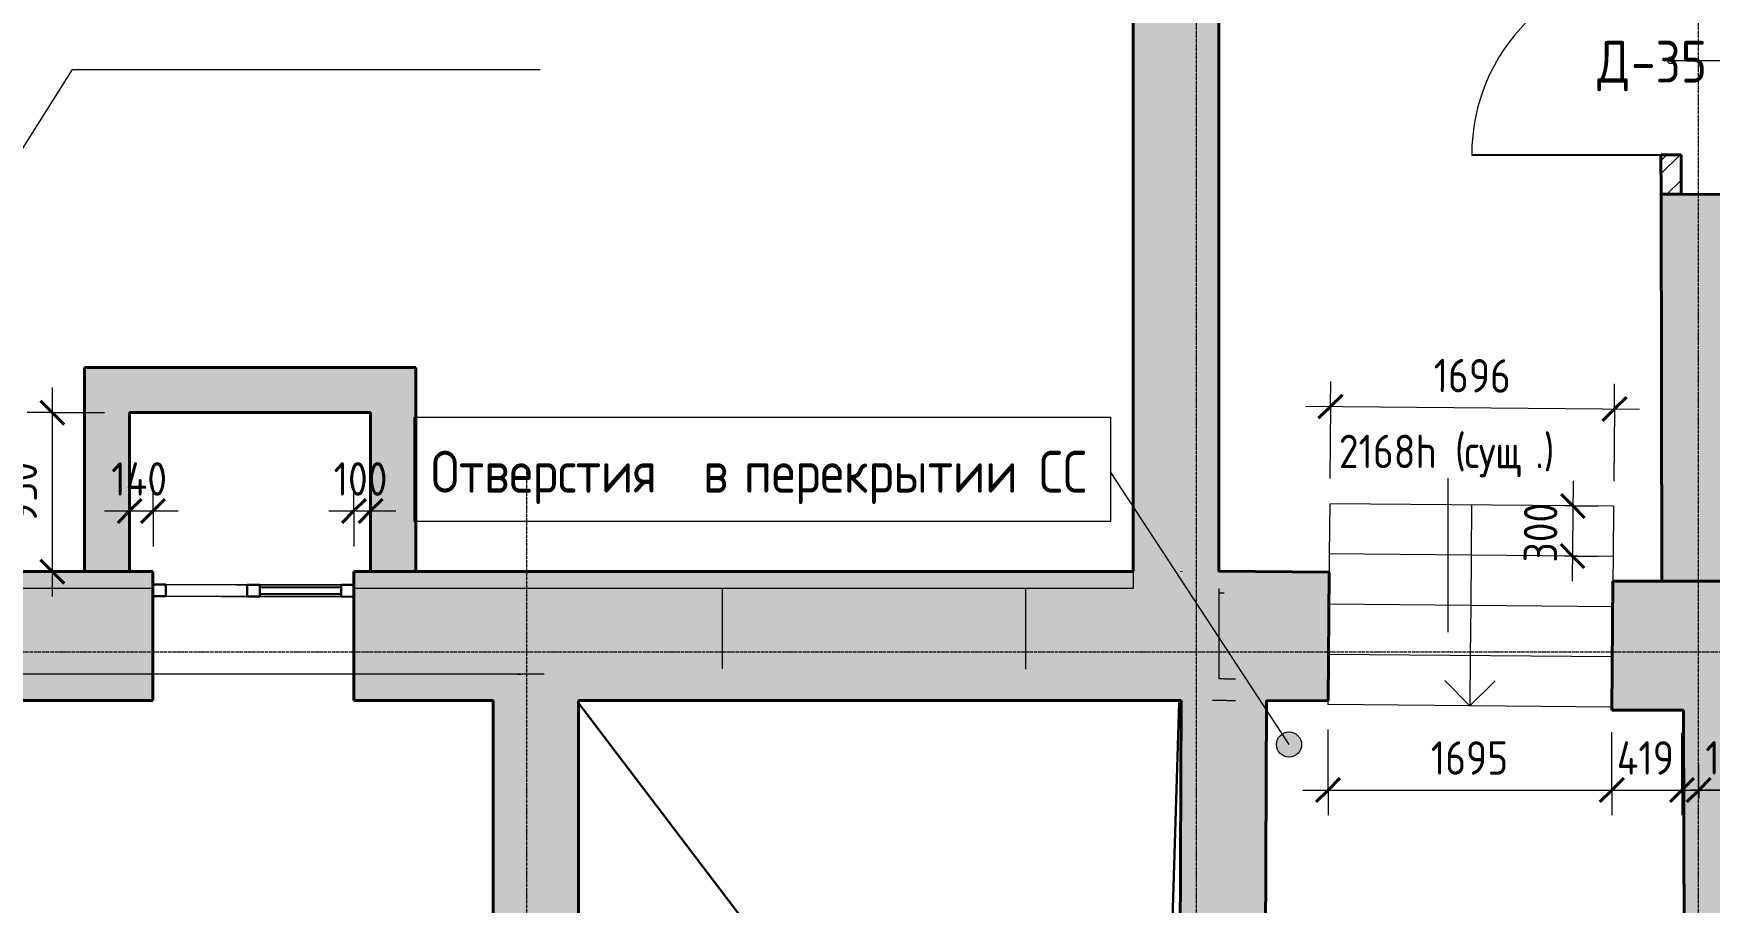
# Model space of a CAD drawing. Header units: millimetres. Extents: x -11886 to 71589, y -4690 to 48120.
# Drawn here: x 39464 to 49475, y 19058 to 24251 of the extents above; entities that cross this region are included whole.
import ezdxf

# ---------------------------------------------------------------- set-up
doc = ezdxf.new("R2010")
doc.units = ezdxf.units.MM
doc.linetypes.add('ADSK_Линия сетки', pattern=[25, 20, -2.5, 0, -2.5])
doc.linetypes.add('ADSK_Сверху', pattern=[4.5, 3, -1.5])
for name, color, linetype, lineweight in [('Аннотация', 7, 'Continuous', 20), ('Витраж', 7, 'Continuous', 18), ('Двери', 7, 'Continuous', 18), ('Лестницы', 7, 'Continuous', 18), ('Марки дверей', 7, 'Continuous', 20), ('Оси', 7, 'Continuous', 9), ('Панели витража', 7, 'Continuous', 18), ('Размеры', 7, 'Continuous', 9), ('Размеры-100', 7, 'Continuous', 9), ('Стены внутренние', 250, 'Continuous', 18), ('Стены наружные', 250, 'Continuous', 18), ('Стены штриховка', 250, 'Continuous', 18), ('Стрелки вверх', 7, 'Continuous', 18)]:
    doc.layers.add(name, color=color, linetype=linetype, lineweight=lineweight)
doc.layers.add('Линии', color=7, linetype='Continuous', lineweight=9, true_color=0x00a600)
doc.styles.add('GOST Common_1', font='GOST_Common.ttf', dxfattribs={"width": 0.9, "height": 250})
doc.styles.add('GOST Common_2', font='GOST_Common.ttf', dxfattribs={"width": 0.9, "height": 200})
doc.styles.add('GOST Common_B', font='', dxfattribs={"width": 0.9, "height": 250})
doc.styles.get('GOST Common_B').set_extended_font_data('GOST Common', bold=True)
doc.dimstyles.new('ADSK_Основной_2_мм_Округление_до_1_мм', dxfattribs={"dimscale": 304.8, "dimtxt": 201.142999, "dimasz": 0.463911, "dimexe": 0.492126, "dimexo": 0.492126, "dimgap": 0.098425, "dimtad": 1, "dimdec": 0, "dimdsep": 46, "dimtxsty": 'GOST Common_2', "dimblk1": 'OBLIQUE', "dimblk2": 'OBLIQUE', "dimsah": 1, "dimcen": 0.09, "dimdle": 0.492126, "dimazin": 2, "dimtfac": 1, "dimtdec": 4, "dimtix": 1, "dimtmove": 0, "dimatfit": 3, "dimfxl": 1, "dimtvp": 1, "dimtolj": 1, "dimtzin": 0, "dimlwd": 20, "dimlwe": 20, "dimarcsym": 2})
doc.dimstyles.new('ADSK_Основной_2_мм_Округление_до_1_мм_1', dxfattribs={"dimscale": 304.8, "dimtxt": 201.142999, "dimasz": 0.463911, "dimexe": 0.492126, "dimexo": 0.492126, "dimgap": 0.098425, "dimtad": 1, "dimdec": 0, "dimdsep": 46, "dimtxsty": 'GOST Common_2', "dimblk1": 'OBLIQUE', "dimblk2": 'OBLIQUE', "dimsah": 1, "dimcen": 0.09, "dimdle": 0.492126, "dimazin": 2, "dimtfac": 1, "dimtdec": 4, "dimtix": 1, "dimtmove": 1, "dimatfit": 3, "dimfxl": 1, "dimtvp": 1, "dimtolj": 1, "dimtzin": 0, "dimlwd": 20, "dimlwe": 20, "dimarcsym": 2})

# ---------------------------------------------------------------- blocks, each defined once
blk = doc.blocks.new('Прямоугольный импост - 70х20_56мм-1423615-00 План подвала кладочный')
at = {"layer": 'Витраж', "color": 253, "linetype": 'ADSK_Сверху', "true_color": 0xaaaaaa}
for p, q in [((40778, 20957), (41378, 20956)), ((41378, 20886), (41378, 20956)), ((40778, 20887), (41378, 20886))]:
    blk.add_line(p, q, dxfattribs=at)
blk = doc.blocks.new('Прямоугольный импост - 70х20_56мм-1423617-00 План подвала кладочный')
at = {"layer": 'Витраж', "color": 253, "linetype": 'ADSK_Сверху', "true_color": 0xaaaaaa}
for p, q in [((40178, 20959), (40178, 20889)), ((40178, 20959), (40778, 20957)), ((40178, 20889), (40778, 20887))]:
    blk.add_line(p, q, dxfattribs=at)
blk = doc.blocks.new('AC_Дверь_Однопольная - Д-35п 1130х2200h-2396132-00 План подвала кладочный')
at = {"layer": 'Двери', "lineweight": 30}
blk.add_line((-565, 60), (-565, 1190), dxfattribs=at)
at = {"layer": 'Двери'}
blk.add_arc((-565, 60), 1130, 0, 90, dxfattribs=at)
blk = doc.blocks.new('Прямоугольный импост - 70х40_56мм-1423616-00 План подвала кладочный')
at = {"layer": 'Витраж'}
for p, q in [((40740, 20957), (40254, 20958)), ((40740, 20887), (40254, 20888))]:
    blk.add_line(p, q, dxfattribs=at)
blk = doc.blocks.new('Прямоугольный импост - 70х20_56мм-1423347-00 План подвала кладочный')
at = {"layer": 'Витраж', "lineweight": 30}
for p, q in [((0, 35), (-76, 35)), ((-76, 35), (-76, -35)), ((0, 35), (0, -35)), ((-76, -35), (0, -35))]:
    blk.add_line(p, q, dxfattribs=at)
blk = doc.blocks.new('Прямоугольный импост - 70х20_56мм-1423348-00 План подвала кладочный')
at = {"layer": 'Витраж', "lineweight": 30}
for p, q in [((0, 35), (-76, 35)), ((-76, 35), (-76, -35)), ((0, 35), (0, -35)), ((-76, -35), (0, -35))]:
    blk.add_line(p, q, dxfattribs=at)
blk = doc.blocks.new('Системная панель - _AR_Стекло_40мм_привязка по центру-1423620-00 План подвала кладочный')
at = {"layer": 'Панели витража', "lineweight": 30}
for p, q in [((-243, 20), (243, 20)), ((-243, -20), (-243, 20)), ((243, -20), (243, 20)), ((243, -20), (-243, -20))]:
    blk.add_line(p, q, dxfattribs=at)
blk = doc.blocks.new('Прямоугольный импост - 70х40_56мм-1423618-00 План подвала кладочный')
at = {"layer": 'Витраж'}
for p, q in [((41302, 20956), (40816, 20957)), ((41302, 20886), (40816, 20887))]:
    blk.add_line(p, q, dxfattribs=at)
blk = doc.blocks.new('Прямоугольный импост - 70х76мм-1423345-00 План подвала кладочный')
at = {"layer": 'Витраж', "lineweight": 30}
for p, q in [((38, 35), (-38, 35)), ((-38, 35), (-38, -35)), ((38, 35), (38, -35)), ((-38, -35), (38, -35))]:
    blk.add_line(p, q, dxfattribs=at)
blk = doc.blocks.new('ADSK_Марка_Дверь - Типоразмер_ADSK_Марка-58376-00 План подвала кладочный')
at = {"layer": 'Марки дверей', "lineweight": 9}
blk.add_circle((0, 0), 0.2, dxfattribs=at)
blk = doc.blocks.new('DIMBLOCK23-00 План подвала кладочный')
at = {"layer": 'Размеры-100', "lineweight": 20, "transparency": 16777216}
for p, q in [((48660, 21578), (48655, 20978)), ((48658, 21428), (48608, 21428)), ((48658, 21428), (48808, 21427)), ((48656, 21128), (48606, 21128)), ((48656, 21128), (48806, 21127))]:
    blk.add_line(p, q, dxfattribs=at)
at = {"layer": 'Размеры-100', "lineweight": 40, "transparency": 16777216}
for p, q in [((48658, 21428), (48588, 21499)), ((48658, 21428), (48729, 21357)), ((48656, 21128), (48586, 21199)), ((48656, 21128), (48726, 21057))]:
    blk.add_line(p, q, dxfattribs=at)
at = {"layer": 'Размеры-100', "color": 0, "lineweight": 20, "transparency": 16777216, "insert": (48364, 21091), "char_height": 200, "width": 454.11, "attachment_point": 1, "rotation": 89.4981, "line_spacing_factor": 1.022761, "style": 'GOST Common_2'}
blk.add_mtext('300', dxfattribs=at)
blk = doc.blocks.new('_Oblique')
at = {"color": 0, "linetype": 'ByBlock', "lineweight": -2}
blk.add_line((-0.5, -0.5), (0.5, 0.5), dxfattribs=at)
blk = doc.blocks.new('DIMBLOCK24-00 План подвала кладочный')
at = {"layer": 'Размеры-100', "lineweight": 20, "transparency": 16777216}
for p, q in [((47211, 22022), (47213, 22172)), ((48907, 22008), (48908, 22158)), ((47061, 22024), (49057, 22006)), ((47211, 22022), (47207, 21591)), ((48907, 22008), (48903, 21576))]:
    blk.add_line(p, q, dxfattribs=at)
at = {"layer": 'Размеры-100', "lineweight": 40, "transparency": 16777216}
for p, q in [((47211, 22022), (47283, 22092)), ((48907, 22008), (48978, 22078)), ((47211, 22022), (47140, 21952)), ((48907, 22008), (48835, 21937))]:
    blk.add_line(p, q, dxfattribs=at)
at = {"layer": 'Размеры-100', "color": 0, "lineweight": 20, "transparency": 16777216, "insert": (47828, 22308), "char_height": 200, "width": 560.47, "attachment_point": 1, "rotation": 359.4981, "line_spacing_factor": 1.022761, "style": 'GOST Common_2'}
blk.add_mtext('1696', dxfattribs=at)
blk = doc.blocks.new('DIMBLOCK25-00 План подвала кладочный')
at = {"layer": 'Размеры-100', "lineweight": 20, "transparency": 16777216}
for p, q in [((47196, 19730), (47196, 20091)), ((48891, 19730), (48891, 20076)), ((47046, 19730), (48891, 19730)), ((47196, 19730), (47196, 19580)), ((48891, 19730), (48891, 19580))]:
    blk.add_line(p, q, dxfattribs=at)
at = {"layer": 'Размеры-100', "lineweight": 40, "transparency": 16777216}
for p, q in [((47196, 19730), (47125, 19659)), ((47196, 19730), (47266, 19801)), ((48891, 19730), (48820, 19659)), ((48891, 19730), (48962, 19801))]:
    blk.add_line(p, q, dxfattribs=at)
at = {"layer": 'Размеры-100', "color": 0, "lineweight": 20, "transparency": 16777216, "insert": (47810, 20022), "char_height": 200, "width": 560.47, "attachment_point": 1, "line_spacing_factor": 1.022761, "style": 'GOST Common_2'}
blk.add_mtext('1695', dxfattribs=at)
blk = doc.blocks.new('DIMBLOCK26-00 План подвала кладочный')
at = {"layer": 'Размеры-100', "lineweight": 20, "transparency": 16777216}
for p, q in [((48891, 19730), (48891, 20076)), ((49310, 19730), (49310, 20072)), ((48891, 19730), (49310, 19730)), ((48891, 19730), (48891, 19580)), ((49310, 19730), (49310, 19580))]:
    blk.add_line(p, q, dxfattribs=at)
at = {"layer": 'Размеры-100', "lineweight": 40, "transparency": 16777216}
for p, q in [((48891, 19730), (48820, 19659)), ((48891, 19730), (48962, 19801)), ((49310, 19730), (49239, 19659)), ((49310, 19730), (49381, 19801))]:
    blk.add_line(p, q, dxfattribs=at)
at = {"layer": 'Размеры-100', "color": 0, "lineweight": 20, "transparency": 16777216, "insert": (48921, 20022), "char_height": 200, "width": 429.56, "attachment_point": 1, "line_spacing_factor": 1.022761, "style": 'GOST Common_2'}
blk.add_mtext('419', dxfattribs=at)
blk = doc.blocks.new('DIMBLOCK27-00 План подвала кладочный')
at = {"layer": 'Размеры-100', "lineweight": 20, "transparency": 16777216}
for p, q in [((49310, 19730), (49310, 20072)), ((49410, 19730), (49410, 19880)), ((49310, 19730), (49560, 19730)), ((49310, 19730), (49310, 19580)), ((49450, 19730), (49360, 19730)), ((49410, 19730), (49410, 19680)), ((49791, 19730), (49450, 19730))]:
    blk.add_line(p, q, dxfattribs=at)
at = {"layer": 'Размеры-100', "lineweight": 40, "transparency": 16777216}
for p, q in [((49310, 19730), (49239, 19659)), ((49310, 19730), (49381, 19801)), ((49410, 19730), (49339, 19659)), ((49410, 19730), (49481, 19801))]:
    blk.add_line(p, q, dxfattribs=at)
at = {"layer": 'Размеры-100', "color": 0, "lineweight": 20, "transparency": 16777216, "insert": (49450, 20022), "char_height": 200, "width": 409.1, "attachment_point": 1, "line_spacing_factor": 1.022761, "style": 'GOST Common_2'}
blk.add_mtext('100', dxfattribs=at)
blk = doc.blocks.new('DIMBLOCK189-00 План подвала кладочный')
at = {"layer": 'Размеры-100', "lineweight": 20, "transparency": 16777216}
for p, q in [((40038, 21398), (40038, 21548)), ((40178, 21398), (40178, 21548)), ((39888, 21398), (40328, 21398)), ((40038, 21398), (40038, 21348)), ((40178, 21398), (40178, 21186))]:
    blk.add_line(p, q, dxfattribs=at)
at = {"layer": 'Размеры-100', "lineweight": 40, "transparency": 16777216}
for p, q in [((40038, 21398), (40109, 21469)), ((40178, 21398), (40249, 21469)), ((40038, 21398), (39967, 21327)), ((40178, 21398), (40107, 21327))]:
    blk.add_line(p, q, dxfattribs=at)
at = {"layer": 'Размеры-100', "color": 0, "lineweight": 20, "transparency": 16777216, "insert": (39929, 21689), "char_height": 200, "width": 429.56, "attachment_point": 1, "line_spacing_factor": 1.022761, "style": 'GOST Common_2'}
blk.add_mtext('140', dxfattribs=at)
blk = doc.blocks.new('DIMBLOCK190-00 План подвала кладочный')
at = {"layer": 'Размеры-100', "lineweight": 20, "transparency": 16777216}
for p, q in [((41378, 21398), (41378, 21548)), ((41478, 21398), (41478, 21548)), ((41228, 21398), (41628, 21398)), ((41378, 21398), (41378, 21186)), ((41478, 21398), (41478, 21348))]:
    blk.add_line(p, q, dxfattribs=at)
at = {"layer": 'Размеры-100', "lineweight": 40, "transparency": 16777216}
for p, q in [((41378, 21398), (41449, 21469)), ((41478, 21398), (41549, 21469)), ((41378, 21398), (41307, 21327)), ((41478, 21398), (41407, 21327))]:
    blk.add_line(p, q, dxfattribs=at)
at = {"layer": 'Размеры-100', "color": 0, "lineweight": 20, "transparency": 16777216, "insert": (41257, 21689), "char_height": 200, "width": 409.1, "attachment_point": 1, "line_spacing_factor": 1.022761, "style": 'GOST Common_2'}
blk.add_mtext('100', dxfattribs=at)
blk = doc.blocks.new('DIMBLOCK191-00 План подвала кладочный')
at = {"layer": 'Размеры-100', "lineweight": 20, "transparency": 16777216}
for p, q in [((39576, 22136), (39576, 20886)), ((39576, 21986), (39426, 21986)), ((39576, 21986), (39888, 21986)), ((39576, 21036), (39526, 21036)), ((39576, 21036), (39726, 21036))]:
    blk.add_line(p, q, dxfattribs=at)
at = {"layer": 'Размеры-100', "lineweight": 40, "transparency": 16777216}
for p, q in [((39576, 21986), (39505, 22056)), ((39576, 21986), (39647, 21915)), ((39576, 21036), (39505, 21106)), ((39576, 21036), (39647, 20965))]:
    blk.add_line(p, q, dxfattribs=at)
at = {"layer": 'Размеры-100', "color": 0, "lineweight": 20, "transparency": 16777216, "insert": (39285, 21322), "char_height": 200, "width": 454.11, "attachment_point": 1, "rotation": 90, "line_spacing_factor": 1.022761, "style": 'GOST Common_2'}
blk.add_mtext('950', dxfattribs=at)

msp = doc.modelspace()

# ---------------------------------------------------------------- hatches: boundary and pattern name
at = {"layer": 'Аннотация', "lineweight": 9}
h = msp.add_hatch(color=256, dxfattribs=at)
edge = h.paths.add_edge_path()
edge.add_arc((46963.5, 20002), 75, 0, 360)
at = {"layer": 'Стены внутренние', "true_color": 0xc0c0c0}
h = msp.add_hatch(color=9, dxfattribs=at)
h.paths.add_polyline_path([(46033.21, 21035.78), (46543.21, 21035.78), (46543.21, 25932.17), (46033.21, 25932.17)])
h.paths.add_polyline_path([(46543.21, 27042.17), (46543.21, 34492.09), (46033.21, 34492.09), (46033.21, 27042.17)])
h.paths.add_polyline_path([(46033.21, 35562.09), (46543.21, 35562.09), (46543.21, 41819.21), (46033.21, 41819.21), (46033.21, 37598.38)])
h.paths.add_polyline_path([(46543.21, 42819.21), (46543.21, 43119.21), (46033.21, 43119.21), (46033.21, 42819.21)])
at = {"layer": 'Стены внутренние', "lineweight": 9}
h = msp.add_hatch(dxfattribs=at)
h.set_pattern_fill('FP_1', color=256, style=0, pattern_type=2)
h.set_pattern_definition([(45, (0, 0), (-117.8655, 117.8655), []), (45, (78.58, 0), (-117.8655, 117.8655), [])])
h.paths.add_polyline_path([(49304.99, 23289.76), (49304.58, 23525.41), (49184.58, 23525.21), (49185.04, 23290.1), (49302.69, 23289.77)])
h.paths.add_polyline_path([(49182.64, 24655.2), (49302.64, 24655.41), (49298.9, 26804.38), (49178.93, 26804.17), (49179.84, 26277.36)])
at = {"layer": 'Стены внутренние', "true_color": 0xc0c0c0}
for points in [[(49688.93, 20977.32), (49699.06, 20977.32), (49695.04, 23289.82), (49185.04, 23288.94), (49189.06, 20977.32)], [(47196.09, 20262.41), (47202.52, 21032.38), (46543.21, 21035.78), (46543.84, 20266.51), (47195.78, 20262.41)]]:
    msp.add_hatch(color=9, dxfattribs=at).paths.add_polyline_path(points)
h = msp.add_hatch(color=9, dxfattribs=at)
h.paths.add_polyline_path([(55638.73, 20207.32), (56134.52, 20207.32), (56131.19, 20977.32), (55067.58, 20977.32), (55067.58, 20207.32), (55636.9, 20207.32)])
h.paths.add_polyline_path([(49319.56, 20207.32), (53807.58, 20207.32), (53807.58, 20977.32), (48897.61, 20977.32), (48890.86, 20207.32), (49309.92, 20207.32)])
h = msp.add_hatch(color=9, dxfattribs=at)
h.paths.add_polyline_path([(42209.75, 13036.22), (42719.75, 13039.91), (42719.75, 14525.63), (42209.75, 14525.63), (42209.75, 13541.22)])
h.paths.add_polyline_path([(42553.14, 15724.63), (42719.75, 15724.63), (42719.75, 20265.78), (42209.75, 20265.78), (42209.75, 15724.63)])
h = msp.add_hatch(color=9, dxfattribs=at)
h.paths.add_polyline_path([(46291.41, 13065.71), (46801.42, 13069.4), (46806.09, 14304.33), (46296.09, 14306.25), (46291.48, 13086.27)])
h.paths.add_polyline_path([(46810.62, 15504.32), (46828.6, 20264.72), (46318.61, 20267.93), (46301.68, 15506.24), (46543.84, 15505.33)])
h = msp.add_hatch(color=9, dxfattribs=at)
h.paths.add_polyline_path([(49731.41, 9094.22), (49852.95, 9094.22), (49848.27, 11316.17), (49338.27, 11315.09), (49342.95, 9094.22)])
h.paths.add_polyline_path([(49336.02, 12385.09), (49846.02, 12386.16), (49842, 14294.79), (49332, 14294.79), (49335.61, 12577.69)])
h.paths.add_polyline_path([(49810.11, 15364.79), (49839.75, 15364.79), (49829.56, 20207.32), (49319.56, 20207.32), (49329.75, 15364.79), (49758.6, 15364.79)])
at = {"layer": 'Стены наружные', "true_color": 0xc0c0c0}
for points in [[(39876.68, 21035.78), (39876.68, 21225.66), (40037.81, 21225.66), (40037.81, 22255.78), (39767.81, 22255.78), (39767.81, 21035.78), (39836.43, 21035.78)], [(41477.81, 21985.78), (41747.81, 21985.78), (41747.81, 22255.78), (40037.81, 22255.78), (40037.81, 21985.78)], [(41747.81, 21038.67), (41747.81, 21985.78), (41477.81, 21985.78), (41477.81, 21225.66), (41645.11, 21225.66), (41645.11, 21038.67), (41686.27, 21038.67)], [(39876.68, 21035.78), (40037.81, 21035.78), (40037.81, 21225.66), (39876.68, 21225.66)], [(41477.81, 21038.67), (41645.11, 21038.67), (41645.11, 21225.66), (41477.81, 21225.66)]]:
    msp.add_hatch(color=9, dxfattribs=at).paths.add_polyline_path(points)
h = msp.add_hatch(color=9, dxfattribs=at)
h.paths.add_polyline_path([(38779.91, 20265.78), (39876.68, 20265.78), (39876.68, 21035.78), (38569.93, 21035.78), (38569.93, 20265.78), (38614.83, 20265.78)])
h.paths.add_polyline_path([(44263.44, 20265.78), (46318.6, 20266.51), (46318.61, 20267.93), (46543.21, 20266.51), (46543.21, 21035.78), (41645.11, 21035.78), (41645.11, 20265.78), (43987.92, 20265.78)])
h = msp.add_hatch(color=9, dxfattribs=at)
h.paths.add_polyline_path([(41377.81, 20265.78), (41645.11, 20265.78), (41645.11, 21035.78), (41377.81, 21035.78), (41377.81, 20616.85)])
h.paths.add_polyline_path([(40177.81, 20265.78), (40177.81, 21035.78), (39876.68, 21035.78), (39876.68, 20265.78)])

# ---------------------------------------------------------------- linework, layer by layer
at = {"layer": 'Аннотация', "lineweight": 9}
for p, q in [((38885.13, 22749.46), (39696.24, 24034.72)), ((39696.24, 24034.72), (39870.46, 24034.72)), ((39870.46, 24034.72), (42489.83, 24034.72)), ((46963.5, 20002), (45897.37, 21632.1)), ((47913.16, 20674.02), (47913.16, 21593.94))]:
    msp.add_line(p, q, dxfattribs=at)
at = {"layer": 'Аннотация', "lineweight": 9, "flags": 128}
msp.add_lwpolyline([(41738.27, 21957.67), (45897.37, 21957.67), (45897.37, 21334.67), (41738.27, 21334.67)], close=True, dxfattribs=at)
at = {"layer": 'Аннотация', "lineweight": 9}
msp.add_circle((46963.5, 20002), 75, dxfattribs=at)
at = {"layer": 'Лестницы'}
for p, q in [((47206.1, 21440.67), (47203.47, 21140.68)), ((48901.54, 21425.82), (47206.1, 21440.67)), ((48901.54, 21425.82), (47206.1, 21440.67)), ((48901.54, 21425.82), (48898.91, 21125.83)), ((47203.47, 21140.68), (47202.52, 21032.38)), ((48898.91, 21125.83), (47203.47, 21140.68)), ((48898.91, 21125.83), (47203.47, 21140.68)), ((48898.91, 21125.83), (48897.61, 20977.32)), ((48896.28, 20825.84), (47200.93, 20840.69)), ((48896.28, 20825.84), (47200.93, 20840.69)), ((48893.65, 20525.85), (47198.42, 20540.7)), ((48893.65, 20525.85), (47198.42, 20540.7)), ((47195.78, 20262.41), (47195.59, 20240.71)), ((48891.02, 20225.86), (47195.59, 20240.71))]:
    msp.add_line(p, q, dxfattribs=at)
at = {"layer": 'Линии', "color": 18, "lineweight": 30, "true_color": 0x000000}
for p, q in [((42716.13, 20254.86), (45398.24, 16723.94)), ((46198.24, 16723.94), (46306.81, 20252.37))]:
    msp.add_line(p, q, dxfattribs=at)
at = {"layer": 'Марки дверей'}
msp.add_line((49243.61, 24090.31), (50353.49, 24090.31), dxfattribs=at)
at = {"layer": 'Оси', "linetype": 'ADSK_Линия сетки'}
for p, q in [((46409.91, -3890.07), (46409.91, 44534.79)), ((49409.91, -3890.07), (49409.91, 44534.79)), ((42409.91, -3890.07), (42409.91, 21668.8)), ((-11086.22, 20556.79), (57141.72, 20556.79))]:
    msp.add_line(p, q, dxfattribs=at)
at = {"layer": 'Стены внутренние', "lineweight": 40}
for p, q in [((46543.21, 21035.78), (46543.21, 25932.17)), ((46033.21, 25622.14), (46033.21, 21035.78)), ((49304.58, 23525.41), (49184.58, 23525.21)), ((49184.58, 23525.21), (49184.99, 23290.1)), ((49304.99, 23289.76), (49304.58, 23525.41)), ((49184.99, 23290.1), (49304.99, 23289.76)), ((49695.04, 23289.82), (49185.04, 23288.94)), ((49185.04, 23288.94), (49189.06, 20977.32)), ((46321.51, 21037.92), (46321.51, 21035.78)), ((47202.53, 21032.38), (46543.21, 21037.92)), ((47196.09, 20262.41), (47202.53, 21032.38)), ((48897.61, 20977.32), (48890.86, 20207.32)), ((53807.58, 20977.32), (48897.61, 20977.32)), ((42209.75, 20265.78), (42209.75, 15724.63)), ((42719.75, 15724.63), (42719.75, 20265.78)), ((46318.6, 20265.78), (46300.62, 15506.25)), ((46810.62, 15504.32), (46828.6, 20264.72)), ((46828.6, 20264.72), (47196.09, 20262.41)), ((48890.86, 20207.32), (49319.56, 20207.32)), ((49319.56, 20207.32), (49329.75, 15364.79))]:
    msp.add_line(p, q, dxfattribs=at)
at = {"layer": 'Стены внутренние', "color": 253, "linetype": 'ADSK_Сверху', "true_color": 0xaaaaaa}
for p, q in [((42356.77, 20423.43), (42440.34, 20424.06)), ((46506.9, 20266.74), (46643.32, 20265.88))]:
    msp.add_line(p, q, dxfattribs=at)
at = {"layer": 'Стены наружные', "color": 253, "linetype": 'ADSK_Сверху', "true_color": 0xaaaaaa}
for p, q in [((46543.21, 21035.78), (46543.21, 43249.21)), ((46033.21, 25932.17), (46033.21, 20934.06)), ((40178.08, 20934.06), (30807.02, 20934.06)), ((46033.21, 20934.06), (41378.08, 20934.06)), ((43576.98, 20934.06), (43576.98, 20454.26)), ((45391.98, 20453), (45391.98, 20934.06)), ((46543.21, 20934.06), (46543.21, 20395.84)), ((46576.71, 20905.69), (46543.21, 20905.84)), ((30807.02, 20424.06), (42515.94, 20424.06)), ((46543.21, 20395.84), (46644.07, 20395.37))]:
    msp.add_line(p, q, dxfattribs=at)
at = {"layer": 'Стены наружные', "lineweight": 40}
for p, q in [((39767.81, 21032.89), (39767.81, 22255.78)), ((41747.81, 22255.78), (39767.81, 22255.78)), ((41747.81, 22255.78), (41747.81, 21038.67)), ((40037.81, 21985.78), (40037.81, 21032.89)), ((40037.81, 21985.78), (41477.81, 21985.78)), ((41477.81, 21985.78), (41477.81, 21038.67)), ((38779.91, 21035.78), (40177.81, 21035.78)), ((40177.81, 20265.78), (40177.81, 21035.78)), ((46033.21, 21035.78), (41377.81, 21035.78)), ((41377.81, 20265.78), (41377.81, 21035.78)), ((39343.08, 20265.78), (40177.81, 20265.78)), ((42209.75, 20265.78), (41377.81, 20265.78)), ((46318.6, 20265.78), (42719.75, 20265.78))]:
    msp.add_line(p, q, dxfattribs=at)
at = {"layer": 'Стены штриховка'}
msp.add_line((46318.6, 20265.78), (46318.61, 20267.93), dxfattribs=at)
at = {"layer": 'Стрелки вверх'}
for p, q in [((48053.82, 21433.24), (48051.19, 21133.25)), ((48051.19, 21133.25), (48048.56, 20833.26)), ((48048.56, 20833.26), (48045.93, 20533.28)), ((48045.93, 20533.28), (48043.31, 20233.29)), ((48043.31, 20233.29), (47894.63, 20384.6)), ((48043.31, 20233.29), (48194.61, 20381.97))]:
    msp.add_line(p, q, dxfattribs=at)

# ---------------------------------------------------------------- block references
at = {"layer": 'Витраж', "color": 253, "linetype": 'ADSK_Сверху', "true_color": 0xaaaaaa}
for name in ['Прямоугольный импост - 70х20_56мм-1423617-00 План подвала кладочный', 'Прямоугольный импост - 70х20_56мм-1423615-00 План подвала кладочный']:
    msp.add_blockref(name, (0, 0), dxfattribs=at)
at = {"layer": 'Витраж', "rotation": 179.8571563670597}
msp.add_blockref('Прямоугольный импост - 70х20_56мм-1423348-00 План подвала кладочный', (40178.05, 20923.59), dxfattribs=at)
at = {"layer": 'Витраж'}
for name in ['Прямоугольный импост - 70х40_56мм-1423616-00 План подвала кладочный', 'Прямоугольный импост - 70х40_56мм-1423618-00 План подвала кладочный']:
    msp.add_blockref(name, (0, 0), dxfattribs=at)
at = {"layer": 'Витраж', "lineweight": 30, "extrusion": (0, 0, -1), "rotation": 180.1428436329403}
for name, p in [('Прямоугольный импост - 70х76мм-1423345-00 План подвала кладочный', (-40778.05, 20922.09)), ('Прямоугольный импост - 70х20_56мм-1423347-00 План подвала кладочный', (-41378.05, 20920.6))]:
    msp.add_blockref(name, p, dxfattribs=at)
at = {"layer": 'Двери', "rotation": 90.09878129168045}
msp.add_blockref('AC_Дверь_Однопольная - Д-35п 1130х2200h-2396132-00 План подвала кладочный', (49243.61, 24090.31), dxfattribs=at)
at = {"layer": 'Марки дверей', "xscale": 99.99999999999993, "yscale": 99.99999999999993, "zscale": 99.99999999999993}
msp.add_blockref('ADSK_Марка_Дверь - Типоразмер_ADSK_Марка-58376-00 План подвала кладочный', (49243.61, 24090.31), dxfattribs=at)
at = {"layer": 'Панели витража', "lineweight": 30, "rotation": 359.8571563670597}
msp.add_blockref('Системная панель - _AR_Стекло_40мм_привязка по центру-1423620-00 План подвала кладочный', (41059.05, 20921.39), dxfattribs=at)

# ---------------------------------------------------------------- texts
at = {"layer": 'Аннотация', "lineweight": 9, "attachment_point": 1}
for s, insert, char_height, width, style in [('2168h (', (47261.11, 21853.52), 200, 909.1136, 'GOST Common_2'), ('.)', (48433.88, 21853.52), 200, 151.5189, 'GOST Common_2'), ('Отверстия', (41838.27, 21757.1), 250, 1868.7336, 'GOST Common_B'), ('\\fGOST Common|b1|i0|c204|p34|;\\W.9; ', (43380.13, 21757.1), 250, 101.0126, 'GOST Common_B'), ('\\fGOST Common|b1|i0|c204|p34|;\\W.9; ', (43624.21, 21757.1), 250, 101.0126, 'GOST Common_B'), ('\\fGOST Common|b1|i0|c204|p34|;\\W.9; ', (45386.33, 21757.1), 250, 101.0126, 'GOST Common_B'), ('СС', (45469.67, 21757.1), 250, 389.6201, 'GOST Common_B'), ('сущ', (48011.21, 21853.52), 200, 512.2783, 'GOST Common_2'), ('\\fGOST Common|b1|i0|c204|p34|;\\W.9;в', (43463.47, 21757.1), 250, 194.8101, 'GOST Common_B'), ('перекрытии', (43707.55, 21757.1), 250, 2034.6829, 'GOST Common_B')]:
    msp.add_mtext(s, dxfattribs=dict(at, insert=insert, char_height=char_height, width=width, style=style))
at = {"layer": 'Марки дверей', "lineweight": 9, "char_height": 250, "attachment_point": 1, "style": 'GOST Common_1'}
for s, insert, width in [('\\fGOST Common|b0|i0|c204|p34|;\\W.9;Д', (48803.78, 24207.32), 245.3164), ('-35', (49006.19, 24207.32), 584.4302)]:
    msp.add_mtext(s, dxfattribs=dict(at, insert=insert, width=width))

# ---------------------------------------------------------------- dimensions: what is measured, and where the dimension line sits
at = {"layer": 'Размеры', "lineweight": 20}
for base, p1, p2, angle, override, picture, middle in [((48906.63, 22007.55), (47206.1, 21440.67), (48901.54, 21425.82), 359.498113, {"dimpost": '<>', "dimfxl": 1695.5}, 'DIMBLOCK24-00 План подвала кладочный', (48060.05, 22144.97)), ((39576.07, 21035.78), (40037.81, 21985.78), (39676.06, 21035.78), 90, {"dimpost": '<>', "dimfxl": 1016.545877}, 'DIMBLOCK191-00 План подвала кладочный', (39446.07, 21510.78)), ((48655.85, 21127.96), (48758.46, 21427.07), (48755.83, 21127.08), 89.498113, {"dimpost": '<>', "dimfxl": 300}, 'DIMBLOCK23-00 План подвала кладочный', (48527.17, 21279.09))]:
    dim = msp.add_linear_dim(base=base, p1=p1, p2=p2, angle=angle, dimstyle='ADSK_Основной_2_мм_Округление_до_1_мм', override=override, dxfattribs=at)
    dim.commit()
    dim.dimension.update_dxf_attribs({"geometry": picture, "text_midpoint": middle})
for base, p1, p2, override, picture, middle in [((40177.81, 21397.88), (40037.81, 21497.86), (40177.81, 21035.78), {"dimpost": '<>', "dimfxl": 482.822073}, 'DIMBLOCK189-00 План подвала кладочный', (40107.81, 21527.88)), ((41477.81, 21397.88), (41377.81, 21035.78), (41477.81, 21497.86), {"dimpost": '<>', "dimfxl": 472.776008}, 'DIMBLOCK190-00 План подвала кладочный', (41427.81, 21527.88)), ((48891.02, 19730.14), (47195.59, 20240.71), (48891.02, 20225.86), {"dimpost": '<>', "dimfxl": 1695.5}, 'DIMBLOCK25-00 План подвала кладочный', (48043.31, 19860.14)), ((49309.92, 19730.14), (48891.02, 20225.86), (49309.92, 20222.19), {"dimpost": '<>', "dimfxl": 418.907707}, 'DIMBLOCK26-00 План подвала кладочный', (49100.47, 19860.14))]:
    dim = msp.add_linear_dim(base=base, p1=p1, p2=p2, dimstyle='ADSK_Основной_2_мм_Округление_до_1_мм', override=override, dxfattribs=at)
    dim.commit()
    dim.dimension.update_dxf_attribs({"geometry": picture, "text_midpoint": middle})
dim = msp.add_linear_dim(base=(49409.91, 19730.14), p1=(49309.92, 20222.19), p2=(49409.91, 19830.12), dimstyle='ADSK_Основной_2_мм_Округление_до_1_мм_1', override={"dimpost": '<>', "dimfxl": 404.619262}, dxfattribs=at)
dim.commit()
dim.dimension.update_dxf_attribs({"geometry": 'DIMBLOCK27-00 План подвала кладочный', "text_midpoint": (49654.37, 19888.17), "dimtype": 160})

doc.saveas('drawing.dxf')
